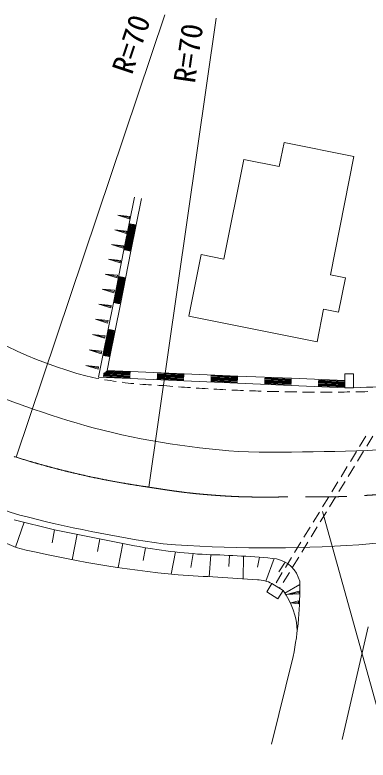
# Model space of a CAD drawing. Units: millimetres, scale not verified. Extents: x 40000 to 680000, y 20000 to 380000.
# Drawn here: x 321856 to 351717, y 244973 to 307865 of the extents above; entities that cross this region are included whole.
import ezdxf
from ezdxf.enums import TextEntityAlignment as Align

# ---------------------------------------------------------------- set-up
doc = ezdxf.new("R2010")
doc.units = ezdxf.units.MM
doc.header["$LTSCALE"] = 1000
doc.linetypes.add('CHAIN', pattern=[18.5, 12, -1.5, 3.5, -1.5])
doc.layers.add('M-BMK', color=2, linetype='CHAIN', lineweight=13)
doc.layers.add('M-WORK', color=1, linetype='Continuous', lineweight=13)
doc.styles.add('ＭＳ ゴシック', font='')
doc.styles.get('ＭＳ ゴシック').set_extended_font_data('MS Gothic')

msp = doc.modelspace()

# ---------------------------------------------------------------- linework, layer by layer
at = {"layer": 'M-BMK'}
msp.add_arc((342916, 337329), 70000, 252.42941, 261.8351, dxfattribs=at)
msp.add_open_spline([(332974, 268039), (335749, 267606), (336560, 267490), (338875, 267315), (341436, 267122), (342880, 267177), (345448, 267185), (347626, 267191), (348848, 267156), (351022, 267282), (355762, 267555), (358404, 267893), (363131, 268338), (365925, 268601), (367122, 268716), (369866, 268993)], degree=3, knots=[0, 0, 0, 0, 1, 1, 1, 2, 2, 2, 3, 3, 3, 4, 4, 4, 5, 5, 5, 5], dxfattribs=at)
at = {"layer": 'M-WORK'}
for p, q in [((321974, 270535), (334528, 307865)), ((333179, 268009), (338869, 307578)), ((344208, 295070), (344614, 297103)), ((344614, 297103), (350521, 295926)), ((341208, 295668), (339530, 287247)), ((344208, 295070), (341208, 295668)), ((350521, 295926), (348532, 285941)), ((331969, 292489), (331076, 288033)), ((332558, 292371), (331664, 287915)), ((331560, 290857), (330556, 290963)), ((331539, 290760), (330556, 290963)), ((331519, 290662), (330556, 290963)), ((331560, 290857), (331519, 290662)), ((331581, 290249), (331135, 288021)), ((331640, 290237), (331194, 288009)), ((331699, 290225), (331252, 287997)), ((331758, 290214), (331311, 287986)), ((331817, 290202), (331370, 287974)), ((331876, 290190), (331429, 287962)), ((331934, 290178), (331488, 287950)), ((331993, 290167), (331547, 287938)), ((332052, 290155), (331605, 287927)), ((331305, 289627), (330293, 289733)), ((331285, 289528), (330293, 289733)), ((331264, 289430), (330293, 289733)), ((331305, 289627), (331264, 289430)), ((331049, 288389), (330029, 288496)), ((331029, 288289), (330029, 288496)), ((331008, 288189), (330029, 288496)), ((331049, 288389), (331008, 288189)), ((331076, 288033), (330183, 283577)), ((331664, 287915), (330771, 283459)), ((336558, 282445), (337591, 287633)), ((339530, 287247), (337591, 287633)), ((330791, 287142), (329762, 287250)), ((330771, 287041), (329762, 287250)), ((330750, 286941), (329762, 287250)), ((330791, 287142), (330750, 286941)), ((330532, 285886), (329494, 285995)), ((330511, 285785), (329494, 285995)), ((330490, 285684), (329494, 285995)), ((330688, 285793), (330242, 283565)), ((330747, 285781), (330300, 283553)), ((330806, 285769), (330359, 283541)), ((330865, 285758), (330418, 283530)), ((330924, 285746), (330477, 283518)), ((330532, 285886), (330490, 285684)), ((330982, 285734), (330536, 283506)), ((331041, 285722), (330595, 283494)), ((331100, 285710), (330653, 283482)), ((331159, 285699), (330712, 283471)), ((348532, 285941), (349804, 285687)), ((349226, 282788), (349804, 285687)), ((330271, 284623), (329224, 284732)), ((330250, 284521), (329224, 284732)), ((330228, 284418), (329224, 284732)), ((330271, 284623), (330228, 284418)), ((330008, 283350), (328953, 283461)), ((329986, 283247), (328953, 283461)), ((329965, 283144), (328953, 283461)), ((330183, 283577), (329290, 279121)), ((330771, 283459), (329878, 279003)), ((330008, 283350), (329965, 283144)), ((347954, 283041), (347405, 280283)), ((349226, 282788), (347954, 283041)), ((336558, 282445), (347405, 280283)), ((329743, 282070), (328679, 282181)), ((329721, 281966), (328679, 282181)), ((329700, 281862), (328679, 282181)), ((329743, 282070), (329700, 281862)), ((329795, 281337), (329348, 279109)), ((329854, 281325), (329407, 279097)), ((329913, 281313), (329466, 279085)), ((329971, 281301), (329525, 279073)), ((330030, 281290), (329584, 279062)), ((330089, 281278), (329643, 279050)), ((330148, 281266), (329701, 279038)), ((330207, 281254), (329760, 279026)), ((330266, 281243), (329819, 279014)), ((329476, 280780), (328404, 280893)), ((329455, 280675), (328404, 280893)), ((329433, 280571), (328404, 280893)), ((329476, 280780), (329433, 280571)), ((329208, 279482), (328126, 279595)), ((329186, 279376), (328126, 279595)), ((329164, 279271), (328126, 279595)), ((329208, 279482), (329164, 279271)), ((329290, 279121), (328922, 277289)), ((329878, 279003), (329649, 277859)), ((328938, 278175), (327847, 278289)), ((328916, 278069), (327847, 278289)), ((328894, 277962), (327847, 278289)), ((328938, 278175), (328894, 277962)), ((329332, 277392), (331602, 277295)), ((329334, 277452), (331605, 277355)), ((329337, 277512), (331607, 277415)), ((329339, 277572), (331610, 277475)), ((329358, 277631), (331612, 277535)), ((329431, 277688), (331615, 277595)), ((329503, 277745), (331617, 277655)), ((329576, 277802), (331620, 277715)), ((329649, 277859), (331622, 277775)), ((331622, 277775), (336163, 277582)), ((333880, 277379), (336150, 277282)), ((333883, 277439), (336153, 277342)), ((333885, 277498), (336155, 277402)), ((333888, 277558), (336158, 277462)), ((333890, 277618), (336161, 277522)), ((336163, 277582), (340704, 277389)), ((338428, 277365), (340699, 277269)), ((338431, 277425), (340701, 277329)), ((340704, 277389), (345244, 277195)), ((328922, 277289), (331597, 277175)), ((329329, 277332), (331600, 277235)), ((331597, 277175), (336138, 276982)), ((333870, 277139), (336140, 277042)), ((333872, 277199), (336143, 277102)), ((333875, 277259), (336145, 277162)), ((333878, 277319), (336148, 277222)), ((336138, 276982), (340678, 276789)), ((338410, 276946), (340681, 276849)), ((338413, 277006), (340683, 276909)), ((338416, 277066), (340686, 276969)), ((338418, 277125), (340688, 277029)), ((338421, 277185), (340691, 277089)), ((338423, 277245), (340694, 277149)), ((338426, 277305), (340696, 277209)), ((340678, 276789), (345219, 276596)), ((342951, 276752), (345221, 276656)), ((342954, 276812), (345224, 276716)), ((342956, 276872), (345227, 276776)), ((342959, 276932), (345229, 276836)), ((342961, 276992), (345232, 276896)), ((342964, 277052), (345234, 276956)), ((342966, 277112), (345237, 277016)), ((342969, 277172), (345239, 277075)), ((342972, 277232), (345242, 277135)), ((345244, 277195), (349760, 277003)), ((347499, 276739), (349760, 276643)), ((347502, 276799), (349760, 276703)), ((347505, 276859), (349760, 276763)), ((347507, 276919), (349760, 276823)), ((347510, 276979), (349760, 276883)), ((347512, 277039), (349760, 276943)), ((345219, 276596), (349760, 276403)), ((347492, 276559), (349760, 276463)), ((347494, 276619), (349760, 276523)), ((347497, 276679), (349760, 276583)), ((352124, 272324), (351601, 271472)), ((351523, 272301), (351000, 271449)), ((350739, 271023), (350215, 270171)), ((351339, 271046), (350816, 270194)), ((349954, 269745), (349431, 268892)), ((350555, 269768), (350031, 268915)), ((349169, 268466), (348646, 267614)), ((349770, 268489), (349247, 267637)), ((348384, 267188), (347861, 266336)), ((348985, 267211), (348462, 266359)), ((315941, 265497), (321975, 262902)), ((347599, 265910), (347076, 265058)), ((348200, 265933), (347677, 265080)), ((356787, 233881), (347850, 265964)), ((325197, 264415), (321800, 265260)), ((322632, 265053), (321900, 262934)), ((325210, 264412), (325001, 263322)), ((331972, 263056), (325197, 264415)), ((346814, 264631), (346291, 263779)), ((347415, 264654), (346892, 263802)), ((327124, 264029), (326712, 261879)), ((329046, 263643), (328842, 262576)), ((330970, 263257), (330580, 261222)), ((332906, 262892), (332702, 261827)), ((346030, 263353), (345506, 262501)), ((346630, 263376), (346107, 262524)), ((335439, 262540), (335078, 260655)), ((336920, 262396), (336729, 261234)), ((338417, 262307), (338280, 260449)), ((339994, 262251), (339941, 261306)), ((341183, 262187), (341159, 260267)), ((342529, 262091), (342371, 261244)), ((343788, 261979), (343081, 260076)), ((344708, 261678), (344183, 260863)), ((345245, 262075), (344722, 261223)), ((345846, 262098), (345322, 261246)), ((344460, 260797), (343937, 259944)), ((345061, 260819), (344538, 259967)), ((343577, 259877), (343143, 259182)), ((343577, 259877), (344527, 259283)), ((345938, 259805), (344686, 259058)), ((344093, 258588), (343143, 259182)), ((344527, 259283), (344093, 258588)), ((344276, 259541), (344231, 259468)), ((345881, 259226), (344822, 258948)), ((345881, 259226), (345875, 258995)), ((345878, 259110), (344822, 258948)), ((345875, 258995), (344822, 258948)), ((345831, 258409), (345182, 258243)), ((345828, 258289), (345182, 258243)), ((345826, 258170), (345182, 258243)), ((345831, 258409), (345826, 258170)), ((349514, 246699), (351717, 256222)), ((345388, 253718), (343542, 246318))]:
    msp.add_line(p, q, dxfattribs=at)
msp.add_lwpolyline([(350491, 277569), (349760, 277569), (349760, 276403), (350491, 276403)], close=True, dxfattribs=at)
for centre, radius, start, end in [((338181, 315133), 39127, 233.75602, 254.86769), ((335328, 311516), 34938, 257.83701, 259.47694), ((353406, 361128), 91578, 246.72897, 254.20776), ((335328, 311516), 34938, 260.2969, 261.93683), ((335328, 311516), 34938, 262.75679, 264.39672), ((347420, 397437), 121073, 271.45338, 275.54817), ((335328, 311516), 34938, 265.21668, 266.85661), ((335328, 311516), 34938, 267.67658, 268.14678), ((347885, 440853), 164825, 265.23677, 265.58439), ((347885, 440853), 164825, 265.7582, 266.10581), ((347885, 440853), 164825, 266.27962, 266.62723), ((347885, 440853), 164825, 266.80104, 267.14866), ((347885, 440853), 164825, 267.32246, 267.67008), ((347885, 440853), 164825, 267.84389, 268.1915), ((347885, 440853), 164825, 268.36531, 268.71292), ((347885, 440853), 164825, 268.88673, 269.23435), ((347885, 440853), 164825, 269.40815, 269.75577), ((347885, 440853), 164825, 269.92958, 270.27719), ((347885, 440853), 164825, 270.451, 270.79861), ((347885, 440853), 164825, 270.97242, 271.32003), ((345283, 338123), 67248, 255.53373, 266.86096), ((343872, 474146), 203182, 269.35937, 273.47781), ((345898, 342203), 80112, 243.29082, 252.84361), ((1835259, -14439420), 14777301, 95.57826, 95.76488), ((349701, 371109), 108963, 255.41746, 261.92527), ((345219, 359110), 98976, 256.41724, 264.46257), ((340948, 311428), 49197, 259.48786, 266.64344), ((343242, 379313), 116423, 265.6423, 273.78689), ((336559, 187866), 74464, 84.2899, 88.83911), ((343421, 259421), 2598, 14.70717, 77.85338), ((316320, -108397), 369500, 85.95869, 86.99841), ((342319, 257458), 2726, 62.52449, 89.12456), ((315423, 259493), 30516, 349.09192, 1.10464), ((339608, 255648), 6117, 1.8926, 36.46431)]:
    msp.add_arc(centre, radius, start, end, dxfattribs=at)

# ---------------------------------------------------------------- texts
at = {"layer": 'M-WORK', "style": 'ＭＳ ゴシック'}
for rotation, p in [(71.412, (332277, 302566)), (81.817, (337613, 301960))]:
    msp.add_text('R=70', height=1833, rotation=rotation, dxfattribs=at).set_placement(p, align=Align.BOTTOM_LEFT)

doc.saveas('drawing.dxf')
